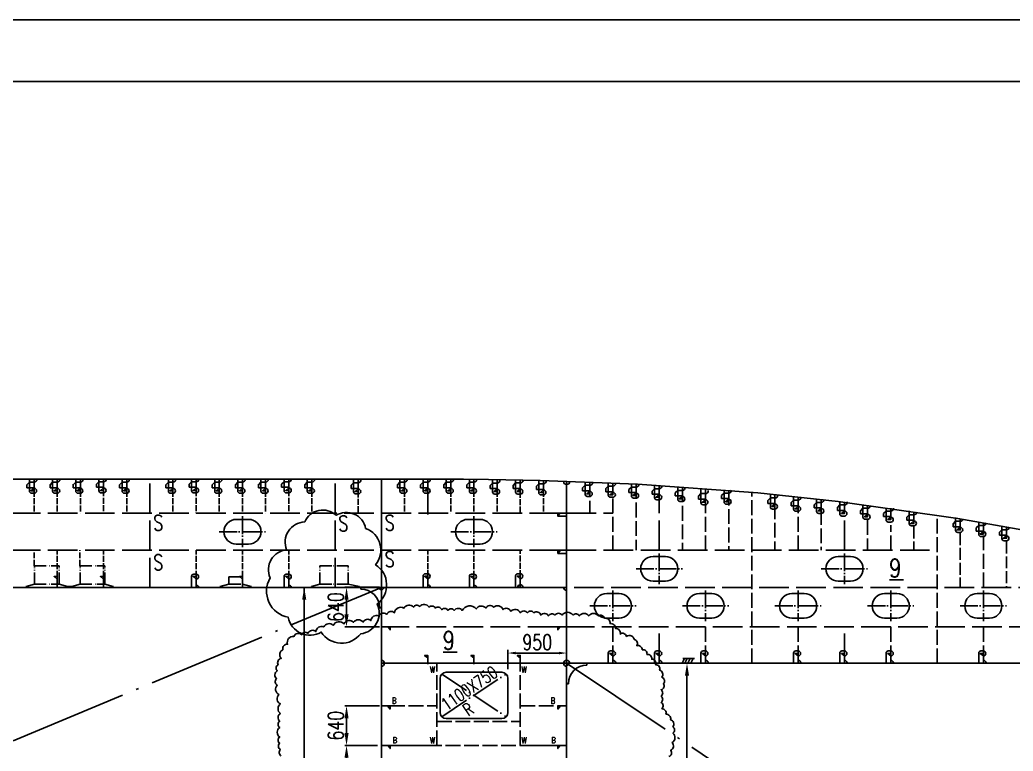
# Model space of a CAD drawing. Extents: x 373818 to 563892, y 592057 to 634257.
# Drawn here: x 517595 to 533682, y 622318 to 634157 of the extents above; entities that cross this region are included whole.
import ezdxf

# ---------------------------------------------------------------- set-up
doc = ezdxf.new("R2010")
doc.units = 0
doc.header["$LTSCALE"] = 40
doc.header["$MEASUREMENT"] = 0
for name, pattern in [('ACAD_ISO02W100', [15, 12, -3]), ('ACAD_ISO04W100', [30.5, 24, -3, 0.5, -3]), ('ACAD_ISO05W100', [34, 24, -3, 0.5, -3, 0.5, -3])]:
    doc.linetypes.add(name, pattern=pattern)
doc.layers.get('0').update_dxf_attribs({"linetype": 'CONTINUOUS'})
doc.layers.get('DEFPOINTS').update_dxf_attribs({"linetype": 'CONTINUOUS'})
for name, color, linetype in [('01CONTINUOUS', 2, 'CONTINUOUS'), ('BT_ENG', 7, 'CONTINUOUS'), ('C-CEN', 4, 'ACAD_ISO04W100'), ('C-CON', 4, 'CONTINUOUS'), ('C-DAS', 4, 'ACAD_ISO02W100'), ('MODIFY', 7, 'CONTINUOUS'), ('Y-CON', 2, 'CONTINUOUS'), ('Y-DAS', 2, 'ACAD_ISO02W100')]:
    doc.layers.add(name, color=color, linetype=linetype)
doc.styles.add('ROMANS', font='romans.shx', dxfattribs={"width": 0.75, "height": 250, "bigfont": 'hzdx.shx'})
doc.dimstyles.new('DM-100', dxfattribs={"dimscale": 0, "dimtxt": 250, "dimasz": 200, "dimexe": 30, "dimexo": 30, "dimgap": 50, "dimtad": 1, "dimdec": 0, "dimzin": 0, "dimdsep": 46, "dimtxsty": 'ROMANS', "dimcen": 0, "dimclrd": 1, "dimclre": 1, "dimclrt": 1, "dimadec": 0, "dimazin": 0, "dimtfac": 1, "dimtdec": 0, "dimtmove": 0, "dimatfit": 3, "dimfxl": 1, "dimtolj": 1, "dimtzin": 0, "dimarcsym": 0})
doc.dimstyles.new('DM-50', dxfattribs={"dimscale": 50, "dimtxt": 1, "dimasz": 2.5, "dimexe": 1, "dimexo": 1, "dimgap": 1, "dimtad": 1, "dimdec": 0, "dimdsep": 46, "dimtxsty": 'ROMANS', "dimblk1": 'CLOSEDBLANK', "dimblk2": 'CLOSEDBLANK', "dimcen": 0, "dimclrd": 1, "dimclre": 1, "dimclrt": 1, "dimadec": 0, "dimazin": 0, "dimtfac": 1, "dimtdec": 0, "dimtmove": 0, "dimatfit": 3, "dimldrblk": 'CLOSEDBLANK', "dimfxl": 1, "dimtolj": 1, "dimarcsym": 0})

# ---------------------------------------------------------------- blocks, each defined once
blk = doc.blocks.new('*D10')
at = {"color": 1, "linetype": 'ByBlock', "transparency": 16777216}
for p, q in [((527905, 624884), (528430, 624884)), ((528400, 624684), (528400, 617564)), ((527949, 617364), (528430, 617364))]:
    blk.add_line(p, q, dxfattribs=at)
for points in [[(528367, 624684), (528434, 624684), (528400, 624884)], [(528367, 617564), (528434, 617564), (528400, 617364)]]:
    blk.add_solid(points, dxfattribs=at)
at = {"layer": 'DEFPOINTS', "color": 0, "linetype": 'ByBlock', "transparency": 16777216}
for p in [(527875, 624884), (527919, 617364), (528400, 617364)]:
    blk.add_point(p, dxfattribs=at)
at = {"color": 1, "linetype": 'ByBlock', "transparency": 16777216, "insert": (528225, 621124), "char_height": 250, "attachment_point": 5, "rotation": 90, "style": 'ROMANS'}
blk.add_mtext('\\A1;7508', dxfattribs=at)
blk = doc.blocks.new('*D25')
at = {"color": 1, "linetype": 'ByBlock', "transparency": 16777216}
for p, q in [((523390, 623554), (522856, 623554)), ((522886, 617564), (522886, 623354)), ((523420, 617364), (522856, 617364))]:
    blk.add_line(p, q, dxfattribs=at)
for points in [[(522853, 623354), (522919, 623354), (522886, 623554)], [(522853, 617564), (522919, 617564), (522886, 617364)]]:
    blk.add_solid(points, dxfattribs=at)
at = {"layer": 'DEFPOINTS', "color": 0, "linetype": 'ByBlock', "transparency": 16777216}
for p in [(522886, 623554), (523420, 623554), (523450, 617364)]:
    blk.add_point(p, dxfattribs=at)
at = {"color": 1, "linetype": 'ByBlock', "transparency": 16777216, "insert": (522711, 620459), "char_height": 250, "attachment_point": 5, "rotation": 90, "style": 'ROMANS'}
blk.add_mtext('\\A1;10X619', dxfattribs=at)
blk = doc.blocks.new('A$C3512239F')
at = {"color": 7, "linetype": 'ACAD_ISO04W100', "ltscale": 0.3}
for p, q in [((375, 0), (375, 500)), ((0, 250), (750, 250))]:
    blk.add_line(p, q, dxfattribs=at)
at = {"color": 7, "linetype": 'Continuous'}
for p, q in [((475, 450), (275, 450)), ((275, 50), (475, 50))]:
    blk.add_line(p, q, dxfattribs=at)
for centre, start, end in [((275, 250), 90, 270), ((475, 250), 270, 90)]:
    blk.add_arc(centre, 200, start, end, dxfattribs=at)
blk = doc.blocks.new('*D53')
at = {"color": 1, "linetype": 'ByBlock', "transparency": 16777216}
for p, q in [((523420, 624194), (522856, 624194)), ((522886, 623754), (522886, 623994))]:
    blk.add_line(p, q, dxfattribs=at)
for points in [[(522853, 623994), (522919, 623994), (522886, 624194)], [(522853, 623754), (522919, 623754), (522886, 623554)]]:
    blk.add_solid(points, dxfattribs=at)
at = {"layer": 'DEFPOINTS', "color": 0, "linetype": 'ByBlock', "transparency": 16777216}
for p in [(522886, 624194), (523450, 624194), (523390, 623554)]:
    blk.add_point(p, dxfattribs=at)
at = {"color": 1, "linetype": 'ByBlock', "transparency": 16777216, "insert": (522711, 623874), "char_height": 250, "attachment_point": 5, "rotation": 90, "style": 'ROMANS'}
blk.add_mtext('\\A1;640', dxfattribs=at)
blk = doc.blocks.new('*D54')
at = {"color": 1, "linetype": 'ByBlock', "transparency": 16777216}
for p, q in [((523420, 626114), (522856, 626114)), ((522886, 625674), (522886, 625914)), ((523420, 625474), (522856, 625474))]:
    blk.add_line(p, q, dxfattribs=at)
for points in [[(522853, 625914), (522919, 625914), (522886, 626114)], [(522853, 625674), (522919, 625674), (522886, 625474)]]:
    blk.add_solid(points, dxfattribs=at)
at = {"layer": 'DEFPOINTS', "color": 0, "linetype": 'ByBlock', "transparency": 16777216}
for p in [(522886, 626114), (523450, 626114), (523450, 625474)]:
    blk.add_point(p, dxfattribs=at)
at = {"color": 1, "linetype": 'ByBlock', "transparency": 16777216, "insert": (522711, 625794), "char_height": 250, "attachment_point": 5, "rotation": 90, "style": 'ROMANS'}
blk.add_mtext('\\A1;640', dxfattribs=at)
blk = doc.blocks.new('A$C771200ED')
at = {"layer": 'C-CON', "linetype": 'ACAD_ISO05W100', "ltscale": 0.2}
for p, q in [((135, 350), (535, 350)), ((135, 50), (135, 350)), ((535, 50), (535, 350)), ((0, 12), (135, 50)), ((0, 12), (0, 0)), ((135, 50), (535, 50)), ((670, 12), (535, 50)), ((670, 12), (670, 0))]:
    blk.add_line(p, q, dxfattribs=at)
blk = doc.blocks.new('*D240')
at = {"color": 1, "linetype": 'ByBlock', "transparency": 16777216}
for p, q in [((525500, 624790), (525500, 625100)), ((526325, 625050), (525625, 625050)), ((526450, 624713), (526450, 625100))]:
    blk.add_line(p, q, dxfattribs=at)
for points in [[(525625, 625071), (525625, 625029), (525500, 625050)], [(526325, 625071), (526325, 625029), (526450, 625050)]]:
    blk.add_solid(points, dxfattribs=at)
at = {"layer": 'DEFPOINTS', "color": 0, "linetype": 'ByBlock', "transparency": 16777216}
for p in [(525500, 625050), (525500, 624740), (526450, 624663)]:
    blk.add_point(p, dxfattribs=at)
at = {"color": 1, "linetype": 'ByBlock', "transparency": 16777216, "insert": (525975, 625225), "char_height": 250, "attachment_point": 5, "style": 'ROMANS'}
blk.add_mtext('\\A1;950', dxfattribs=at)
blk = doc.blocks.new('_CLOSEDBLANK')
at = {"color": 0, "linetype": 'ByBlock'}
for p, q in [((-1, 0.17), (0, 0)), ((-1, 0.17), (-1, -0.17)), ((0, 0), (-1, -0.17))]:
    blk.add_line(p, q, dxfattribs=at)

msp = doc.modelspace()

# ---------------------------------------------------------------- linework, layer by layer
at = {"color": 2}
msp.add_line((447392.4, 633156.6), (562792.4, 633156.6), dxfattribs=at)
at = {"color": 7, "ltscale": 0.2}
for p, q in [((517750.3, 626671.7), (517710.3, 626631.7)), ((517710.3, 626582.2), (517710.3, 626631.7)), ((517750.3, 626527.7), (517750.3, 626719.9)), ((517825.3, 626671.7), (517750.3, 626671.7)), ((518125.3, 626671.7), (518085.3, 626631.7)), ((518085.3, 626582.2), (518085.3, 626631.7)), ((518125.3, 626527.7), (518125.3, 626719.9)), ((518200.3, 626671.7), (518125.3, 626671.7)), ((518500.3, 626671.7), (518460.3, 626631.7)), ((518460.3, 626589.6), (518460.3, 626639.2)), ((518460.3, 626582.2), (518460.3, 626631.7)), ((518500.3, 626527.7), (518500.3, 626719.9)), ((518575.3, 626671.7), (518500.3, 626671.7)), ((518875.3, 626678.5), (518835.3, 626638.5)), ((518835.3, 626588.9), (518835.3, 626638.5)), ((518875.3, 626534.5), (518875.3, 626712.7)), ((518950.3, 626678.5), (518875.3, 626678.5)), ((519250.3, 626671.7), (519210.3, 626631.7)), ((519210.3, 626582.2), (519210.3, 626631.7)), ((519250.3, 626527.7), (519250.3, 626719.9)), ((519325.3, 626671.7), (519250.3, 626671.7)), ((520000.3, 626671.7), (519960.3, 626631.7)), ((519960.3, 626582.2), (519960.3, 626631.7)), ((520000.3, 626527.7), (520000.3, 626719.9)), ((520075.3, 626671.7), (520000.3, 626671.7)), ((520375.3, 626678.5), (520335.3, 626638.5)), ((520335.3, 626588.9), (520335.3, 626638.5)), ((520375.3, 626534.5), (520375.3, 626712.7)), ((520450.3, 626678.5), (520375.3, 626678.5)), ((520750.3, 626671.7), (520710.3, 626631.7)), ((520710.3, 626582.2), (520710.3, 626631.7)), ((520750.3, 626527.7), (520750.3, 626719.9)), ((520825.3, 626671.7), (520750.3, 626671.7)), ((521125.3, 626671.7), (521085.3, 626631.7)), ((521085.3, 626582.2), (521085.3, 626631.7)), ((521125.3, 626527.7), (521125.3, 626719.9)), ((521200.3, 626671.7), (521125.3, 626671.7)), ((521500.3, 626671.7), (521460.3, 626631.7)), ((521460.3, 626589.6), (521460.3, 626639.2)), ((521460.3, 626582.2), (521460.3, 626631.7)), ((521500.3, 626527.7), (521500.3, 626719.9)), ((521575.3, 626671.7), (521500.3, 626671.7)), ((521875.3, 626678.5), (521835.3, 626638.5)), ((521835.3, 626588.9), (521835.3, 626638.5)), ((521875.3, 626534.5), (521875.3, 626712.7)), ((521950.3, 626678.5), (521875.3, 626678.5)), ((522250.3, 626671.7), (522210.3, 626631.7)), ((522210.3, 626582.2), (522210.3, 626631.7)), ((522250.3, 626527.7), (522250.3, 626719.9)), ((522325.3, 626671.7), (522250.3, 626671.7)), ((523000.3, 626661.7), (522960.3, 626621.7)), ((522960.3, 626572.2), (522960.3, 626621.7)), ((523000.3, 626517.7), (523000.3, 626709.9)), ((523075.3, 626661.7), (523000.3, 626661.7)), ((523750.3, 626671.7), (523710.3, 626631.7)), ((523750.3, 626671.7), (523710.3, 626631.7)), ((523710.3, 626582.2), (523710.3, 626631.7)), ((523710.3, 626582.2), (523710.3, 626631.7)), ((523750.3, 626527.7), (523750.3, 626719.9)), ((523750.3, 626527.7), (523750.3, 626719.9)), ((523825.3, 626671.7), (523750.3, 626671.7)), ((523825.3, 626671.7), (523750.3, 626671.7)), ((524125.3, 626671.7), (524085.3, 626631.7)), ((524125.3, 626671.7), (524085.3, 626631.7)), ((524085.3, 626582.2), (524085.3, 626631.7)), ((524085.3, 626582.2), (524085.3, 626631.7)), ((524125.3, 626527.7), (524125.3, 626719.9)), ((524125.3, 626527.7), (524125.3, 626719.9)), ((524200.3, 626671.7), (524125.3, 626671.7)), ((524200.3, 626671.7), (524125.3, 626671.7)), ((524500.3, 626671.7), (524460.3, 626631.7)), ((524500.3, 626671.7), (524460.3, 626631.7)), ((524460.3, 626582.2), (524460.3, 626631.7)), ((524460.3, 626582.2), (524460.3, 626631.7)), ((524500.3, 626527.7), (524500.3, 626719.9)), ((524500.3, 626527.7), (524500.3, 626719.9)), ((524575.3, 626671.7), (524500.3, 626671.7)), ((524575.3, 626671.7), (524500.3, 626671.7)), ((524875.3, 626671.7), (524835.3, 626631.7)), ((524835.3, 626582.2), (524835.3, 626631.7)), ((524875.3, 626527.7), (524875.3, 626719.9)), ((524950.3, 626671.7), (524875.3, 626671.7)), ((525250.3, 626658.4), (525210.3, 626618.4)), ((525210.3, 626568.8), (525210.3, 626618.4)), ((525250.3, 626514.4), (525250.3, 626706.5)), ((525325.3, 626658.4), (525250.3, 626658.4)), ((525625.3, 626659.1), (525585.3, 626619.1)), ((525585.3, 626569.5), (525585.3, 626619.1)), ((525625.3, 626515), (525625.3, 626693.3)), ((525700.3, 626659.1), (525625.3, 626659.1)), ((526000.3, 626645.7), (525960.3, 626605.7)), ((525960.3, 626556.2), (525960.3, 626605.7)), ((526000.3, 626501.4), (526000.3, 626693.6)), ((526075.3, 626645.7), (526000.3, 626645.7)), ((526750.3, 626621.6), (526710.3, 626581.6)), ((526750.3, 626477.6), (526750.3, 626669.8)), ((526825.3, 626621.6), (526750.3, 626621.6)), ((527125.3, 626607.4), (527085.3, 626567.4)), ((527125.3, 626463.4), (527125.3, 626655.5)), ((527200.3, 626607.4), (527125.3, 626607.4)), ((527500.3, 626593.1), (527460.3, 626553.1)), ((527500.3, 626449.1), (527500.3, 626641.2)), ((527575.3, 626593.1), (527500.3, 626593.1)), ((527875.3, 626423), (527875.3, 626615.2)), ((517825.3, 626582.2), (517710.3, 626582.2)), ((518200.3, 626582.2), (518085.3, 626582.2)), ((518575.3, 626582.2), (518460.3, 626582.2)), ((518950.3, 626588.9), (518835.3, 626588.9)), ((519325.3, 626582.2), (519210.3, 626582.2)), ((520075.3, 626582.2), (519960.3, 626582.2)), ((520450.3, 626588.9), (520335.3, 626588.9)), ((520825.3, 626582.2), (520710.3, 626582.2)), ((521200.3, 626582.2), (521085.3, 626582.2)), ((521575.3, 626582.2), (521460.3, 626582.2)), ((521950.3, 626588.9), (521835.3, 626588.9)), ((522325.3, 626582.2), (522210.3, 626582.2)), ((523075.3, 626572.2), (522960.3, 626572.2)), ((523825.3, 626582.2), (523710.3, 626582.2)), ((523825.3, 626582.2), (523710.3, 626582.2)), ((524200.3, 626582.2), (524085.3, 626582.2)), ((524200.3, 626582.2), (524085.3, 626582.2)), ((524575.3, 626582.2), (524460.3, 626582.2)), ((524575.3, 626582.2), (524460.3, 626582.2)), ((524950.3, 626582.2), (524835.3, 626582.2)), ((525325.3, 626568.8), (525210.3, 626568.8)), ((525700.3, 626569.5), (525585.3, 626569.5)), ((526075.3, 626556.2), (525960.3, 626556.2)), ((526710.3, 626532.1), (526710.3, 626581.6)), ((526825.3, 626532.1), (526710.3, 626532.1)), ((527085.3, 626517.8), (527085.3, 626567.4)), ((527200.3, 626517.8), (527085.3, 626517.8)), ((527460.3, 626503.5), (527460.3, 626553.1)), ((527575.3, 626503.5), (527460.3, 626503.5)), ((527875.3, 626567), (527835.3, 626527)), ((527835.3, 626477.5), (527835.3, 626527)), ((527950.3, 626477.5), (527835.3, 626477.5)), ((527950.3, 626567), (527875.3, 626567)), ((528250.3, 626540.1), (528210.3, 626500.1)), ((528210.3, 626450.6), (528210.3, 626500.1)), ((528325.3, 626450.6), (528210.3, 626450.6)), ((528250.3, 626396.1), (528250.3, 626588.3)), ((528325.3, 626540.1), (528250.3, 626540.1)), ((528625.3, 626486.8), (528585.3, 626446.8)), ((528585.3, 626397.2), (528585.3, 626446.8)), ((528625.3, 626342.8), (528625.3, 626566.7)), ((528700.3, 626486.8), (528625.3, 626486.8)), ((529000.3, 626495.3), (528960.3, 626455.3)), ((528960.3, 626405.8), (528960.3, 626455.3)), ((529000.3, 626351.3), (529000.3, 626543.5)), ((529075.3, 626495.3), (529000.3, 626495.3)), ((529750.3, 626272.6), (529750.3, 626464.8)), ((528700.3, 626397.2), (528585.3, 626397.2)), ((529075.3, 626405.8), (528960.3, 626405.8)), ((529750.3, 626416.6), (529710.3, 626376.6)), ((529710.3, 626327.1), (529710.3, 626376.6)), ((529825.3, 626327.1), (529710.3, 626327.1)), ((529825.3, 626416.6), (529750.3, 626416.6)), ((530125.3, 626381.1), (530085.3, 626341.1)), ((530085.3, 626291.6), (530085.3, 626341.1)), ((530200.3, 626291.6), (530085.3, 626291.6)), ((530125.3, 626237.1), (530125.3, 626429.3)), ((530200.3, 626381.1), (530125.3, 626381.1)), ((530500.3, 626345.5), (530460.3, 626305.5)), ((530460.3, 626255.9), (530460.3, 626305.5)), ((530500.3, 626201.5), (530500.3, 626393.6)), ((530575.3, 626345.5), (530500.3, 626345.5)), ((530875.3, 626303.6), (530835.3, 626263.6)), ((530875.3, 626159.6), (530875.3, 626351.8)), ((530950.3, 626303.6), (530875.3, 626303.6)), ((531250.3, 626106.6), (531250.3, 626310.2)), ((530575.3, 626255.9), (530460.3, 626255.9)), ((530835.3, 626214.1), (530835.3, 626263.6)), ((530950.3, 626214.1), (530835.3, 626214.1)), ((531250.3, 626250.7), (531210.3, 626210.7)), ((531210.3, 626161.1), (531210.3, 626210.7)), ((531325.3, 626161.1), (531210.3, 626161.1)), ((531325.3, 626250.7), (531250.3, 626250.7)), ((531625.3, 626204.9), (531585.3, 626164.9)), ((531585.3, 626115.3), (531585.3, 626164.9)), ((531700.3, 626115.3), (531585.3, 626115.3)), ((531625.3, 626060.9), (531625.3, 626253)), ((531700.3, 626204.9), (531625.3, 626204.9)), ((532000.3, 626144.8), (531960.3, 626104.8)), ((532000.3, 626000.7), (532000.3, 626205.8)), ((532075.3, 626144.8), (532000.3, 626144.8)), ((531960.3, 626055.2), (531960.3, 626104.8)), ((532075.3, 626055.2), (531960.3, 626055.2)), ((532750.3, 626038.8), (532710.3, 625998.8)), ((532710.3, 625949.3), (532710.3, 625998.8)), ((532825.3, 625949.3), (532710.3, 625949.3)), ((532750.3, 625894.8), (532750.3, 626099.9)), ((532825.3, 626038.8), (532750.3, 626038.8)), ((533125.3, 625971.5), (533085.3, 625931.5)), ((533125.3, 625827.4), (533125.3, 626032.5)), ((533200.3, 625971.5), (533125.3, 625971.5)), ((533500.3, 625758.5), (533500.3, 625963.6)), ((533085.3, 625881.9), (533085.3, 625931.5)), ((533200.3, 625881.9), (533085.3, 625881.9)), ((533500.3, 625902.5), (533460.3, 625862.5)), ((533460.3, 625813), (533460.3, 625862.5)), ((533575.3, 625813), (533460.3, 625813)), ((533575.3, 625902.5), (533500.3, 625902.5)), ((520375.3, 625148.1), (520375.3, 624969.9)), ((521875.3, 625148.1), (521875.3, 624969.9)), ((524125.3, 625154.9), (524125.3, 624976.7)), ((524125.3, 625154.9), (524125.3, 624976.7)), ((524875.3, 625148.1), (524875.3, 624969.9)), ((525625.3, 625154.9), (525625.3, 624976.7)), ((527125.3, 623904.9), (527125.3, 623739.9)), ((527875.3, 623904.9), (527875.3, 623739.9)), ((528625.3, 623904.9), (528625.3, 623739.9)), ((530125.3, 623904.9), (530125.3, 623739.9)), ((530875.3, 623904.9), (530875.3, 623739.9)), ((531625.3, 623904.9), (531625.3, 623739.9)), ((533125.3, 623904.9), (533125.3, 623739.9))]:
    msp.add_line(p, q, dxfattribs=at)
for p, q in [((517825.3, 626492.7), (517785.3, 626492.7)), ((518200.3, 626492.7), (518160.3, 626492.7)), ((518575.3, 626492.7), (518535.3, 626492.7)), ((518950.3, 626499.5), (518910.3, 626499.5)), ((519325.3, 626492.7), (519285.3, 626492.7)), ((520075.3, 626492.7), (520035.3, 626492.7)), ((520450.3, 626499.5), (520410.3, 626499.5)), ((520825.3, 626492.7), (520785.3, 626492.7)), ((521200.3, 626492.7), (521160.3, 626492.7)), ((521575.3, 626492.7), (521535.3, 626492.7)), ((521950.3, 626499.5), (521910.3, 626499.5)), ((522325.3, 626492.7), (522285.3, 626492.7)), ((523075.3, 626482.7), (523035.3, 626482.7)), ((523825.3, 626492.7), (523785.3, 626492.7)), ((523825.3, 626492.7), (523785.3, 626492.7)), ((524200.3, 626492.7), (524160.3, 626492.7)), ((524200.3, 626492.7), (524160.3, 626492.7)), ((524575.3, 626492.7), (524535.3, 626492.7)), ((524575.3, 626492.7), (524535.3, 626492.7)), ((524950.3, 626492.7), (524910.3, 626492.7)), ((525325.3, 626479.4), (525285.3, 626479.4)), ((525700.3, 626480), (525660.3, 626480)), ((526075.3, 626466.4), (526035.3, 626466.4)), ((526825.3, 626442.6), (526785.3, 626442.6)), ((527200.3, 626428.4), (527160.3, 626428.4)), ((527575.3, 626414.1), (527535.3, 626414.1)), ((527950.3, 626388), (527910.3, 626388)), ((528325.3, 626361.1), (528285.3, 626361.1)), ((528700.3, 626307.8), (528660.3, 626307.8)), ((529075.3, 626316.3), (529035.3, 626316.3)), ((526310.3, 626119.9), (526450.3, 626119.9)), ((529825.3, 626237.6), (529785.3, 626237.6)), ((530200.3, 626202.1), (530160.3, 626202.1)), ((530575.3, 626166.5), (530535.3, 626166.5)), ((530950.3, 626124.6), (530910.3, 626124.6)), ((531325.3, 626071.6), (531285.3, 626071.6)), ((531700.3, 626025.9), (531660.3, 626025.9)), ((532075.3, 625965.7), (532035.3, 625965.7)), ((532825.3, 625859.8), (532785.3, 625859.8)), ((533200.3, 625792.4), (533160.3, 625792.4)), ((533575.3, 625723.5), (533535.3, 625723.5)), ((526310.3, 625519.9), (526450.3, 625519.9)), ((520450.3, 625183.1), (520410.3, 625183.1)), ((521950.3, 625183.1), (521910.3, 625183.1)), ((524200.3, 625189.9), (524160.3, 625189.9)), ((524200.3, 625189.9), (524160.3, 625189.9)), ((524950.3, 625183.1), (524910.3, 625183.1)), ((525700.3, 625189.9), (525660.3, 625189.9)), ((531679.8, 625094), (531909.3, 625094)), ((518365.3, 624981.9), (518435.3, 624981.9)), ((522200.3, 607469.9), (522200.3, 624969.9)), ((523120.3, 624939.9), (523120.3, 624969.9)), ((523420.3, 624639.9), (523450.3, 624639.9)), ((524448.6, 623922.6), (524678.1, 623922.6)), ((527200.3, 623939.9), (527160.3, 623939.9)), ((527950.3, 623939.9), (527910.3, 623939.9)), ((528700.3, 623939.9), (528660.3, 623939.9)), ((530200.3, 623939.9), (530160.3, 623939.9)), ((530950.3, 623939.9), (530910.3, 623939.9)), ((531700.3, 623939.9), (531660.3, 623939.9)), ((533200.3, 623939.9), (533160.3, 623939.9)), ((526780.3, 623709.9), (526780.3, 623739.9)), ((528290.6, 623739.9), (528513.7, 623739.9)), ((528361.6, 623815.3), (528324.2, 623739.9)), ((528335, 623815.3), (528520.5, 623815.3)), ((528404.9, 623815.3), (528367.5, 623739.9)), ((528451.5, 623815.3), (528414.1, 623739.9)), ((528499.4, 623815.3), (528462, 623739.9)), ((524500.3, 623595.9), (525400.3, 623595.9)), ((524400.3, 622945.9), (524400.3, 623495.9)), ((525500.3, 622945.9), (525500.3, 623495.9)), ((526480.3, 623409.9), (526450.3, 623409.9)), ((524500.3, 622845.9), (525400.3, 622845.9))]:
    msp.add_line(p, q)
for centre, start, end in [((517825.3, 626716.7), 270, 4.02245), ((518200.3, 626716.7), 270, 4.02245), ((518575.3, 626716.7), 270, 4.02245), ((518950.3, 626723.5), 270, 355.40118), ((519325.3, 626716.7), 270, 4.02245), ((520075.3, 626716.7), 270, 4.02245), ((520450.3, 626723.5), 270, 355.40118), ((520825.3, 626716.7), 270, 4.02245), ((521200.3, 626716.7), 270, 4.02245), ((521575.3, 626716.7), 270, 4.02245), ((521950.3, 626723.5), 270, 355.40118), ((522325.3, 626716.7), 270, 4.02245), ((523075.3, 626706.7), 270, 4.02245), ((523825.3, 626716.7), 270, 4.02245), ((523825.3, 626716.7), 270, 4.02245), ((524200.3, 626716.7), 270, 4.02245), ((524200.3, 626716.7), 270, 4.02245), ((524575.3, 626716.7), 270, 4.02245), ((524575.3, 626716.7), 270, 4.02245), ((524950.3, 626716.7), 270, 4.02245), ((525325.3, 626703.4), 270, 4.02245), ((525700.3, 626704.1), 270, 352.6628), ((526075.3, 626690.4), 270, 4.02245), ((526825.3, 626666.6), 270, 4.02245), ((527200.3, 626652.4), 270, 4.02245), ((527575.3, 626638.1), 270, 4.02245), ((527950.3, 626612), 270, 4.02245), ((528325.3, 626585.1), 270, 4.02245), ((528700.3, 626531.8), 270, 4.02245), ((529075.3, 626540.3), 270, 4.02245), ((529825.3, 626461.6), 270, 4.02245), ((530200.3, 626426.1), 270, 4.02245), ((530575.3, 626390.5), 270, 4.02245), ((530950.3, 626348.6), 270, 4.02245), ((531325.3, 626295.6), 270, 355.34759), ((531700.3, 626249.9), 270, 4.02245), ((532075.3, 626189.7), 270, 354.14569), ((532825.3, 626083.8), 270, 354.14569), ((533200.3, 626016.4), 270, 354.14569), ((533575.3, 625947.5), 270, 354.14569), ((520450.3, 624959.1), 13.8726, 90), ((521950.3, 624959.1), 13.8726, 90), ((524200.3, 624965.9), 360, 90), ((524950.3, 624959.1), 13.8726, 90), ((525700.3, 624965.9), 90, 180), ((525700.3, 624959.1), 90, 166.1274), ((525700.3, 624965.9), 5.10621, 90), ((527200.3, 623743), 4.65241, 90), ((527950.3, 623743), 4.65241, 90), ((528700.3, 623743), 4.65241, 90), ((530200.3, 623743), 4.65241, 90), ((530950.3, 623743), 4.65241, 90), ((531700.3, 623743), 4.65241, 90), ((533200.3, 623743), 4.65241, 90)]:
    msp.add_arc(centre, 45, start, end, dxfattribs=at)
for centre, radius, start, end in [((517785.3, 626527.7), 35, 180, 270), ((517825.3, 626532.7), 40, 270, 90), ((518160.3, 626527.7), 35, 180, 270), ((518200.3, 626532.7), 40, 270, 90), ((518535.3, 626527.7), 35, 180, 270), ((518575.3, 626532.7), 40, 270, 90), ((518910.3, 626534.5), 35, 180, 270), ((518950.3, 626539.5), 40, 270, 90), ((519285.3, 626527.7), 35, 180, 270), ((519325.3, 626532.7), 40, 270, 90), ((520035.3, 626527.7), 35, 180, 270), ((520075.3, 626532.7), 40, 270, 90), ((520410.3, 626534.5), 35, 180, 270), ((520450.3, 626539.5), 40, 270, 90), ((520785.3, 626527.7), 35, 180, 270), ((520825.3, 626532.7), 40, 270, 90), ((521160.3, 626527.7), 35, 180, 270), ((521200.3, 626532.7), 40, 270, 90), ((521535.3, 626527.7), 35, 180, 270), ((521575.3, 626532.7), 40, 270, 90), ((521910.3, 626534.5), 35, 180, 270), ((521950.3, 626539.5), 40, 270, 90), ((522285.3, 626527.7), 35, 180, 270), ((522325.3, 626532.7), 40, 270, 90), ((523035.3, 626517.7), 35, 180, 270), ((523075.3, 626522.7), 40, 270, 90), ((523785.3, 626527.7), 35, 180, 270), ((523785.3, 626527.7), 35, 180, 270), ((523825.3, 626532.7), 40, 270, 90), ((523825.3, 626532.7), 40, 270, 90), ((524160.3, 626527.7), 35, 180, 270), ((524160.3, 626527.7), 35, 180, 270), ((524200.3, 626532.7), 40, 270, 90), ((524200.3, 626532.7), 40, 270, 90), ((524535.3, 626527.7), 35, 180, 270), ((524535.3, 626527.7), 35, 180, 270), ((524575.3, 626532.7), 40, 270, 90), ((524575.3, 626532.7), 40, 270, 90), ((524910.3, 626527.7), 35, 180, 270), ((524950.3, 626532.7), 40, 270, 90), ((525285.3, 626514.4), 35, 180, 270), ((525325.3, 626519.4), 40, 270, 90), ((525660.3, 626515), 35, 180, 270), ((525700.3, 626520), 40, 270, 90), ((526035.3, 626501.4), 35, 180, 270), ((526075.3, 626506.4), 40, 270, 90), ((526785.3, 626477.6), 35, 180, 270), ((526825.3, 626482.6), 40, 270, 90), ((527160.3, 626463.4), 35, 180, 270), ((527200.3, 626468.4), 40, 270, 90), ((527535.3, 626449.1), 35, 180, 270), ((527575.3, 626454.1), 40, 270, 90), ((527950.3, 626428), 40, 270, 90), ((528325.3, 626401.1), 40, 270, 90), ((527910.3, 626423), 35, 180, 270), ((528285.3, 626396.1), 35, 180, 270), ((528660.3, 626342.8), 35, 180, 270), ((528700.3, 626347.8), 40, 270, 90), ((529035.3, 626351.3), 35, 180, 270), ((529075.3, 626356.3), 40, 270, 90), ((529785.3, 626272.6), 35, 180, 270), ((529825.3, 626277.6), 40, 270, 90), ((530200.3, 626242.1), 40, 270, 90), ((530160.3, 626237.1), 35, 180, 270), ((530535.3, 626201.5), 35, 180, 270), ((530575.3, 626206.5), 40, 270, 90), ((530910.3, 626159.6), 35, 180, 270), ((530950.3, 626164.6), 40, 270, 90), ((531325.3, 626111.6), 40, 270, 90), ((531285.3, 626106.6), 35, 180, 270), ((531660.3, 626060.9), 35, 180, 270), ((531700.3, 626065.9), 40, 270, 90), ((532035.3, 626000.7), 35, 180, 270), ((532075.3, 626005.7), 40, 270, 90), ((532785.3, 625894.8), 35, 180, 270), ((532825.3, 625899.8), 40, 270, 90), ((533160.3, 625827.4), 35, 180, 270), ((533200.3, 625832.4), 40, 270, 90), ((533575.3, 625763.5), 40, 270, 90), ((533535.3, 625758.5), 35, 180, 270), ((520410.3, 625148.1), 35, 90, 180), ((520450.3, 625143.1), 40, 270, 90), ((521910.3, 625148.1), 35, 90, 180), ((521950.3, 625143.1), 40, 270, 90), ((524160.3, 625154.9), 35, 90, 180), ((524160.3, 625154.9), 35, 90, 180), ((524200.3, 625149.9), 40, 270, 90), ((524200.3, 625149.9), 40, 270, 90), ((524910.3, 625148.1), 35, 90, 180), ((524950.3, 625143.1), 40, 270, 90), ((525660.3, 625154.9), 35, 90, 180), ((525700.3, 625149.9), 40, 270, 90), ((523120.3, 624639.9), 300, 0, 90), ((527160.3, 623904.9), 35, 90, 180), ((527200.3, 623899.9), 40, 270, 90), ((527910.3, 623904.9), 35, 90, 180), ((527950.3, 623899.9), 40, 270, 90), ((528660.3, 623904.9), 35, 90, 180), ((528700.3, 623899.9), 40, 270, 90), ((530160.3, 623904.9), 35, 90, 180), ((530200.3, 623899.9), 40, 270, 90), ((530910.3, 623904.9), 35, 90, 180), ((530950.3, 623899.9), 40, 270, 90), ((531660.3, 623904.9), 35, 90, 180), ((531700.3, 623899.9), 40, 270, 90), ((533160.3, 623904.9), 35, 90, 180), ((533200.3, 623899.9), 40, 270, 90), ((523450.3, 623739.9), 50, 270, 90), ((526450.3, 623739.9), 50, 360, 270), ((526450.3, 623739.9), 35, 270, 360), ((526780.3, 623409.9), 300, 90, 180), ((524500.3, 623495.9), 100, 90, 180), ((525400.3, 623495.9), 100, 0, 90), ((524500.3, 622945.9), 100, 180, 270), ((525400.3, 622945.9), 100, 270, 0)]:
    msp.add_arc(centre, radius, start, end)
at = {"color": 1, "linetype": 'ByBlock'}
msp.add_solid([(522167, 624769.9), (522233.7, 624769.9), (522200.3, 624969.9)], dxfattribs=at)
at = {"layer": '01CONTINUOUS'}
for p, q in [((455541.2, 626719.9), (524571.7, 626719.9)), ((526450.3, 605769.8), (526450.3, 626684.1)), ((523450.3, 605719.9), (523450.3, 625119.9)), ((450690.3, 624969.9), (526450.3, 624969.9)), ((451450.3, 624969.9), (526450.3, 624969.9)), ((526450.3, 623739.9), (523450.3, 623739.9)), ((539200.3, 623739.9), (526450.3, 623739.9)), ((523590.3, 622409.9), (523850.3, 622409.9)), ((523590.3, 622409.9), (524198.8, 622409.9)), ((526310.3, 622409.9), (525700.3, 622409.9))]:
    msp.add_line(p, q, dxfattribs=at)
msp.add_lwpolyline([(476450.3, 626719.9), (515850.3, 626719.9), (517850.3, 626719.9), (521100.3, 626719.9), (522983.4, 626719.9), (524350.3, 626719.9), (524553.2, 626719.9), (524570.9, 626719.9), (524780.5, 626719.4), (525187.7, 626716.3), (526024.6, 626700.3), (527600.3, 626640.3), (529546.3, 626500.7), (530850.3, 626360.8), (532788.3, 626083.3), (534100.3, 625854.1)], dxfattribs=at)
at = {"layer": 'BT_ENG'}
msp.add_line((444892.4, 634156.6), (563792.4, 634156.6), dxfattribs=at)
at = {"layer": 'C-CEN', "ltscale": 2}
for p, q in [((481450.3, 607469.9), (523450.3, 624969.9)), ((526450.3, 623739.9), (545200.3, 611179.9))]:
    msp.add_line(p, q, dxfattribs=at)
at = {"layer": 'C-CEN', "ltscale": 0.5}
for p, q in [((524429.6, 622875.2), (525471, 623566.6)), ((524429.6, 623566.6), (525471, 622875.2))]:
    msp.add_line(p, q, dxfattribs=at)
at = {"layer": 'C-CON', "linetype": 'ACAD_ISO05W100', "ltscale": 0.2}
for p, q in [((522455.3, 625019.9), (522455.3, 625319.9)), ((522455.3, 625019.9), (522455.3, 625319.9)), ((522455.3, 625319.9), (522910.3, 625319.9)), ((522910.3, 625019.9), (522910.3, 625319.9)), ((522910.3, 625019.9), (522910.3, 625319.9)), ((520979.5, 625019.9), (520839.5, 624981.9)), ((520979.5, 625139.9), (521199.5, 625139.9)), ((520979.5, 625019.9), (520979.5, 625139.9)), ((520979.5, 625019.9), (521199.5, 625019.9)), ((521199.5, 625019.9), (521199.5, 625139.9)), ((521199.5, 625019.9), (521339.5, 624981.9)), ((522455.3, 625019.9), (522320.3, 624981.9)), ((522455.3, 625019.9), (522320.3, 624981.9)), ((522455.3, 625019.9), (522910.3, 625019.9)), ((522910.3, 625019.9), (523100.3, 624981.9)), ((520839.5, 624981.9), (520839.5, 624969.9)), ((521339.5, 624981.9), (521339.5, 624969.9)), ((522320.3, 624981.9), (522320.3, 624969.9)), ((522320.3, 624981.9), (522320.3, 624969.9)), ((523100.3, 624981.9), (523100.3, 624969.9)), ((523100.3, 624981.9), (523100.3, 624969.9))]:
    msp.add_line(p, q, dxfattribs=at)
at = {"layer": 'C-CON'}
for centre, start, end in [((526450.3, 626684.1), 183.0374, 356.32835), ((523450.3, 624984.9), 197.4576, 342.5424), ((526450.3, 624969.9), 180, 270)]:
    msp.add_arc(centre, 50, start, end, dxfattribs=at)
at = {"layer": 'C-DAS'}
for p, q in [((451450.3, 626169.9), (527200.3, 626169.9)), ((451450.3, 625569.9), (532450.3, 625569.9)), ((535450.3, 624969.9), (529450.3, 624969.9)), ((537700.3, 624329.9), (523450.3, 624329.9))]:
    msp.add_line(p, q, dxfattribs=at)
at = {"layer": 'C-DAS', "ltscale": 0.5}
for p, q in [((524350.3, 622409.9), (524350.3, 623727.9)), ((525700.3, 622409.9), (525700.3, 623727.9)), ((523590.3, 623049.9), (524350.3, 623049.9)), ((525700.3, 623049.9), (526450.3, 623049.9)), ((524350.3, 622795.9), (525700.3, 622795.9)), ((523590.3, 622409.9), (526450.3, 622409.9))]:
    msp.add_line(p, q, dxfattribs=at)
at = {"layer": 'MODIFY', "color": 1, "linetype": 'Continuous'}
msp.add_lwpolyline([(522209.2, 626029.1, 0.5205671), (521916, 625576.4, 0.5205671), (521649.4, 625123.7, 0.5205671), (521942.7, 624484.7, 0.5205671), (522475.8, 624245, 0.5205671), (523115.5, 624218.4, 0.5205671), (523382.1, 624697.7, 0.5205671), (523355.4, 625336.8, 0.5205671), (523195.5, 625922.6, 0.5205671), (522715.7, 626135.6, 0.5205671), (522209.2, 626029.1)], format="xyb", close=True, dxfattribs=at)
msp.add_lwpolyline([(521828.7, 622241.4, -0.5205671), (521816, 622343.2, -0.5205671), (521803.3, 622445.1, -0.5205671), (521803.3, 622546.9, -0.5205671), (521803.3, 622699.6, -0.5205671), (521803.3, 622801.4, -0.5205671), (521816, 622928.7, -0.5205671), (521816, 623081.5, -0.5205671), (521790.5, 623234.2, -0.5205671), (521765.1, 623387, -0.5205671), (521752.3, 623488.8, -0.5205671), (521765.1, 623616.1, -0.5205671), (521777.8, 623717.9, -0.5205671), (521828.7, 623819.7, -0.5205671), (521854.2, 623959.7, -0.5205671), (521930.6, 624048.8, -0.5205671), (522032.5, 624176.1, -0.5205671), (522159.9, 624201.6, -0.5205671), (522261.8, 624227, -0.5205671), (522389.2, 624252.5, -0.5205671), (522516.6, 624328.9, -0.5205671), (522669.4, 624354.3, -0.5205671), (522847.8, 624379.8, -0.5205671), (523000.6, 624405.2, -0.5205671), (523153.5, 624405.2, -0.5205671), (523280.9, 624430.7, -0.5205671), (523408.3, 624507.1, -0.5205671), (523535.6, 624532.5, -0.5205671), (523663, 624558, -0.5205671), (523815.9, 624634.3, -0.5205671), (523968.7, 624647.1, -0.5205671), (524070.6, 624659.8, -0.5205671), (524223.5, 624647.1, -0.5205671), (524325.4, 624634.3, -0.5205671), (524427.3, 624608.9, -0.5205671), (524529.2, 624596.2, -0.5205671), (524631.1, 624596.2, -0.5205671), (524758.5, 624596.2, -0.5205671), (524987.8, 624621.6, -0.5205671), (525140.6, 624634.3, -0.5205671), (525268, 624647.1, -0.5205671), (525420.9, 624608.9, -0.5205671), (525548.2, 624583.4, -0.5205671), (525701.1, 624558, -0.5205671), (525815.7, 624558, -0.5205671), (525917.6, 624558, -0.5205671), (526032.3, 624519.8, -0.5205671), (526159.7, 624507.1, -0.5205671), (526261.6, 624519.8, -0.5205671), (526376.2, 624519.8, -0.5205671), (526554.5, 624519.8, -0.5205671), (526656.4, 624507.1, -0.5205671), (526809.3, 624507.1, -0.5205671), (526962.2, 624507.1, -0.5205671), (527064.1, 624468.9, -0.5205671), (527153.2, 624379.8, -0.5205671), (527242.4, 624303.4, -0.5205671), (527318.8, 624214.3, -0.5205671), (527420.7, 624176.1, -0.5205671), (527548.1, 624125.2, -0.5205671), (527586.3, 624023.4, -0.5205671), (527675.5, 623959.7, -0.5205671), (527751.9, 623883.4, -0.5205671), (527828.3, 623807, -0.5205671), (527892, 623717.9, -0.5205671), (527955.7, 623628.8, -0.5205671), (527993.9, 623514.2, -0.5205671), (528019.4, 623412.4, -0.5205671), (527981.2, 623310.6, -0.5205671), (527981.2, 623208.8, -0.5205671), (527981.2, 623106.9, -0.5205671), (527993.9, 623005.1, -0.5205671), (528057.6, 622916, -0.5205671), (528134, 622826.9, -0.5205671), (528172.3, 622712.4, -0.5205671), (528172.3, 622610.5, -0.5205671), (528159.5, 622457.8, -0.5205671), (528134, 622330.5, -0.5205671), (528108.6, 622228.7, -0.5205671)], format="xyb", dxfattribs=at)
at = {"layer": 'Y-CON'}
for p, q in [((517825.3, 626532.7), (517825.3, 626719.9)), ((518200.3, 626532.7), (518200.3, 626719.9)), ((518575.3, 626532.7), (518575.3, 626719.9)), ((518950.3, 626539.5), (518950.3, 626719.5)), ((519325.3, 626532.7), (519325.3, 626719.9)), ((520075.3, 626532.7), (520075.3, 626719.9)), ((520450.3, 626539.5), (520450.3, 626719.5)), ((520825.3, 626532.7), (520825.3, 626719.9)), ((521200.3, 626532.7), (521200.3, 626719.9)), ((521575.3, 626532.7), (521575.3, 626719.9)), ((521950.3, 626539.5), (521950.3, 626719.5)), ((522325.3, 626532.7), (522325.3, 626719.9)), ((523075.3, 626522.7), (523075.3, 626709.9)), ((523450.3, 625134.9), (523450.3, 626709.9)), ((523825.3, 626532.7), (523825.3, 626719.9)), ((523825.3, 626532.7), (523825.3, 626719.9)), ((524200.3, 626532.7), (524200.3, 626719.9)), ((524200.3, 626532.7), (524200.3, 626719.9)), ((524575.3, 626532.7), (524575.3, 626719.9)), ((524575.3, 626532.7), (524575.3, 626719.9)), ((524950.3, 626532.7), (524950.3, 626719.9)), ((525325.3, 626519.4), (525325.3, 626706.5)), ((525700.3, 626520), (525700.3, 626700)), ((526075.3, 626506.4), (526075.3, 626693.6)), ((526825.3, 626482.6), (526825.3, 626669.8)), ((527200.3, 626468.4), (527200.3, 626655.5)), ((527575.3, 626454.1), (527575.3, 626641.2)), ((527950.3, 626428), (527950.3, 626615.2)), ((528325.3, 626401.1), (528325.3, 626588.3)), ((528700.3, 626347.8), (528700.3, 626534.9)), ((529075.3, 626356.3), (529075.3, 626543.5)), ((529825.3, 626277.6), (529825.3, 626464.8)), ((530200.3, 626242.1), (530200.3, 626429.3)), ((530575.3, 626206.5), (530575.3, 626393.6)), ((530950.3, 626164.6), (530950.3, 626351.8)), ((531325.3, 626111.6), (531325.3, 626298.8)), ((531700.3, 626065.9), (531700.3, 626253)), ((532075.3, 626005.7), (532075.3, 626192.9)), ((532825.3, 625899.8), (532825.3, 626087)), ((533200.3, 625832.4), (533200.3, 626019.6)), ((533575.3, 625763.5), (533575.3, 625950.7)), ((524200.3, 625149.9), (524200.3, 624969.9)), ((524200.3, 625149.9), (524200.3, 624969.9)), ((525700.3, 625149.9), (525700.3, 624969.9)), ((518200.3, 625143.1), (518200.3, 624969.9)), ((518950.3, 625143.1), (518950.3, 624969.9)), ((520450.3, 625143.1), (520450.3, 624969.9)), ((521200.3, 625143.1), (521200.3, 624969.9)), ((521950.3, 625143.1), (521950.3, 624969.9)), ((524200.3, 625143.1), (524200.3, 624969.9)), ((524950.3, 625143.1), (524950.3, 624969.9)), ((527200.3, 623899.9), (527200.3, 623739.9)), ((527950.3, 623899.9), (527950.3, 623739.9)), ((528700.3, 623899.9), (528700.3, 623739.9)), ((530200.3, 623899.9), (530200.3, 623739.9)), ((530950.3, 623899.9), (530950.3, 623739.9)), ((531700.3, 623899.9), (531700.3, 623739.9)), ((533200.3, 623899.9), (533200.3, 623739.9))]:
    msp.add_line(p, q, dxfattribs=at)
for points in [[(517825.3, 626712.7), (517825.3, 626532.7), (517775.3, 626532.7), (517825.3, 626572.7)], [(518200.3, 626712.7), (518200.3, 626532.7), (518150.3, 626532.7), (518200.3, 626572.7)], [(518575.3, 626712.7), (518575.3, 626532.7), (518525.3, 626532.7), (518575.3, 626572.7)], [(518950.3, 626719.5), (518950.3, 626539.5), (518900.3, 626539.5), (518950.3, 626579.5)], [(519325.3, 626712.7), (519325.3, 626532.7), (519275.3, 626532.7), (519325.3, 626572.7)], [(520075.3, 626712.7), (520075.3, 626532.7), (520025.3, 626532.7), (520075.3, 626572.7)], [(520450.3, 626719.5), (520450.3, 626539.5), (520400.3, 626539.5), (520450.3, 626579.5)], [(520825.3, 626712.7), (520825.3, 626532.7), (520775.3, 626532.7), (520825.3, 626572.7)], [(521200.3, 626712.7), (521200.3, 626532.7), (521150.3, 626532.7), (521200.3, 626572.7)], [(521575.3, 626712.7), (521575.3, 626532.7), (521525.3, 626532.7), (521575.3, 626572.7)], [(521950.3, 626719.5), (521950.3, 626539.5), (521900.3, 626539.5), (521950.3, 626579.5)], [(522325.3, 626712.7), (522325.3, 626532.7), (522275.3, 626532.7), (522325.3, 626572.7)], [(523075.3, 626702.7), (523075.3, 626522.7), (523025.3, 626522.7), (523075.3, 626562.7)], [(523825.3, 626712.7), (523825.3, 626532.7), (523775.3, 626532.7), (523825.3, 626572.7)], [(523825.3, 626712.7), (523825.3, 626532.7), (523775.3, 626532.7), (523825.3, 626572.7)], [(524200.3, 626712.7), (524200.3, 626532.7), (524150.3, 626532.7), (524200.3, 626572.7)], [(524200.3, 626712.7), (524200.3, 626532.7), (524150.3, 626532.7), (524200.3, 626572.7)], [(524575.3, 626712.7), (524575.3, 626532.7), (524525.3, 626532.7), (524575.3, 626572.7)], [(524575.3, 626712.7), (524575.3, 626532.7), (524525.3, 626532.7), (524575.3, 626572.7)], [(524950.3, 626712.7), (524950.3, 626532.7), (524900.3, 626532.7), (524950.3, 626572.7)], [(525325.3, 626699.4), (525325.3, 626519.4), (525275.3, 626519.4), (525325.3, 626559.4)], [(525700.3, 626700), (525700.3, 626520), (525650.3, 626520), (525700.3, 626560)], [(526075.3, 626686.4), (526075.3, 626506.4), (526025.3, 626506.4), (526075.3, 626546.4)], [(526825.3, 626662.6), (526825.3, 626482.6), (526775.3, 626482.6), (526825.3, 626522.6)], [(527200.3, 626648.4), (527200.3, 626468.4), (527150.3, 626468.4), (527200.3, 626508.4)], [(527575.3, 626634.1), (527575.3, 626454.1), (527525.3, 626454.1), (527575.3, 626494.1)], [(527950.3, 626608), (527950.3, 626428), (527900.3, 626428), (527950.3, 626468)], [(528325.3, 626581.1), (528325.3, 626401.1), (528275.3, 626401.1), (528325.3, 626441.1)], [(528700.3, 626527.8), (528700.3, 626347.8), (528650.3, 626347.8), (528700.3, 626387.8)], [(529075.3, 626536.3), (529075.3, 626356.3), (529025.3, 626356.3), (529075.3, 626396.3)], [(529825.3, 626457.6), (529825.3, 626277.6), (529775.3, 626277.6), (529825.3, 626317.6)], [(530200.3, 626422.1), (530200.3, 626242.1), (530150.3, 626242.1), (530200.3, 626282.1)], [(530575.3, 626386.5), (530575.3, 626206.5), (530525.3, 626206.5), (530575.3, 626246.5)], [(530950.3, 626344.6), (530950.3, 626164.6), (530900.3, 626164.6), (530950.3, 626204.6)], [(531325.3, 626291.6), (531325.3, 626111.6), (531275.3, 626111.6), (531325.3, 626151.6)], [(526450.3, 626169.9), (526310.3, 626169.9), (526310.3, 626119.9), (526350.3, 626169.9)], [(531700.3, 626245.9), (531700.3, 626065.9), (531650.3, 626065.9), (531700.3, 626105.9)], [(532075.3, 626185.7), (532075.3, 626005.7), (532025.3, 626005.7), (532075.3, 626045.7)], [(532825.3, 626079.8), (532825.3, 625899.8), (532775.3, 625899.8), (532825.3, 625939.8)], [(533200.3, 626012.4), (533200.3, 625832.4), (533150.3, 625832.4), (533200.3, 625872.4)], [(533575.3, 625943.5), (533575.3, 625763.5), (533525.3, 625763.5), (533575.3, 625803.5)], [(526450.3, 625569.9), (526310.3, 625569.9), (526310.3, 625519.9), (526350.3, 625569.9)], [(524200.3, 624969.9), (524200.3, 625149.9), (524150.3, 625149.9), (524200.3, 625109.9)], [(524200.3, 624969.9), (524200.3, 625149.9), (524150.3, 625149.9), (524200.3, 625109.9)], [(525700.3, 624969.9), (525700.3, 625149.9), (525650.3, 625149.9), (525700.3, 625109.9)], [(518200.3, 624969.9), (518200.3, 625143.1), (518150.3, 625143.1), (518200.3, 625103.1)], [(518950.3, 624969.9), (518950.3, 625143.1), (518900.3, 625143.1), (518950.3, 625103.1)], [(520450.3, 624969.9), (520450.3, 625143.1), (520400.3, 625143.1), (520450.3, 625103.1)], [(521200.3, 624969.9), (521200.3, 625143.1), (521150.3, 625143.1), (521200.3, 625103.1)], [(521950.3, 624969.9), (521950.3, 625143.1), (521900.3, 625143.1), (521950.3, 625103.1)], [(524950.3, 624969.9), (524950.3, 625143.1), (524900.3, 625143.1), (524950.3, 625103.1)], [(523450.3, 624329.9), (523590.3, 624329.9), (523590.3, 624279.9), (523550.3, 624329.9)], [(526450.3, 624329.9), (526310.3, 624329.9), (526310.3, 624279.9), (526350.3, 624329.9)], [(524200.3, 623727.9), (524200.3, 623867.9), (524150.3, 623867.9), (524200.3, 623827.9)], [(524950.3, 623727.9), (524950.3, 623867.9), (524900.3, 623867.9), (524950.3, 623827.9)], [(525700.3, 623727.9), (525700.3, 623867.9), (525650.3, 623867.9), (525700.3, 623827.9)], [(527200.3, 623747), (527200.3, 623899.9), (527150.3, 623899.9), (527200.3, 623859.9)], [(527950.3, 623747), (527950.3, 623899.9), (527900.3, 623899.9), (527950.3, 623859.9)], [(528700.3, 623747), (528700.3, 623899.9), (528650.3, 623899.9), (528700.3, 623859.9)], [(530200.3, 623747), (530200.3, 623899.9), (530150.3, 623899.9), (530200.3, 623859.9)], [(530950.3, 623747), (530950.3, 623899.9), (530900.3, 623899.9), (530950.3, 623859.9)], [(531700.3, 623747), (531700.3, 623899.9), (531650.3, 623899.9), (531700.3, 623859.9)], [(533200.3, 623747), (533200.3, 623899.9), (533150.3, 623899.9), (533200.3, 623859.9)], [(523450.3, 623049.9), (523590.3, 623049.9), (523590.3, 622999.9), (523550.3, 623049.9)], [(523450.3, 623049.9), (523590.3, 623049.9), (523590.3, 622999.9), (523550.3, 623049.9)], [(526450.3, 623049.9), (526310.3, 623049.9), (526310.3, 622999.9), (526350.3, 623049.9)], [(523450.3, 622409.9), (523590.3, 622409.9), (523590.3, 622359.9), (523550.3, 622409.9)], [(523450.3, 622409.9), (523590.3, 622409.9), (523590.3, 622359.9), (523550.3, 622409.9)], [(526450.3, 622409.9), (526310.3, 622409.9), (526310.3, 622359.9), (526350.3, 622409.9)]]:
    msp.add_lwpolyline(points, dxfattribs=at)
at = {"layer": 'Y-DAS'}
for p, q in [((519700.3, 624969.9), (519700.3, 626719.9)), ((522700.3, 624969.9), (522700.3, 626719.9)), ((527950.3, 625569.9), (527950.3, 626615.2)), ((530950.3, 625569.9), (530950.3, 626138)), ((529450.3, 624969.9), (526450.3, 624969.9)), ((527950.3, 623739.9), (527950.3, 624329.9)), ((530950.3, 623739.9), (530950.3, 624329.9))]:
    msp.add_line(p, q, dxfattribs=at)
at = {"layer": 'Y-DAS', "ltscale": 0.5}
for p, q in [((523450.3, 624969.9), (523450.3, 626718.4)), ((526825.3, 626669.8), (526825.3, 626169.9)), ((527200.3, 625569.9), (527200.3, 626655.5)), ((527575.3, 626641.2), (527575.3, 625569.9)), ((528325.3, 626588.3), (528325.3, 625569.9)), ((528700.3, 625569.9), (528700.3, 626561.4)), ((529075.3, 626536.3), (529075.3, 625569.9)), ((529450.3, 623739.9), (529450.3, 626500.6)), ((529825.3, 626314.4), (529825.3, 625569.9)), ((530200.3, 625569.9), (530200.3, 626285.8)), ((530575.3, 626223.1), (530575.3, 625569.9)), ((532450.3, 623739.9), (532450.3, 626139.9)), ((531325.3, 626058.8), (531325.3, 625569.9)), ((531700.3, 625569.9), (531700.3, 625976.1)), ((533200.3, 624969.9), (533200.3, 626019.6)), ((527200.3, 624329.9), (527200.3, 623739.9)), ((528700.3, 624329.9), (528700.3, 623739.9)), ((528700.3, 624329.9), (528700.3, 623739.9)), ((530200.3, 624329.9), (530200.3, 623739.9)), ((531700.3, 624329.9), (531700.3, 623739.9)), ((533200.3, 624329.9), (533200.3, 623739.9))]:
    msp.add_line(p, q, dxfattribs=at)
at = {"layer": 'Y-DAS', "ltscale": 0.2}
for p, q in [((524200.3, 626719.9), (524200.3, 626170)), ((517825.3, 626532.7), (517825.3, 626169.9)), ((518200.3, 626532.7), (518200.3, 626169.9)), ((518575.3, 626532.7), (518575.3, 626169.9)), ((518950.3, 626539.5), (518950.3, 626168.3)), ((519325.3, 626532.7), (519325.3, 626169.9)), ((519700.3, 626539.5), (519700.3, 626168.3)), ((520075.3, 626532.7), (520075.3, 626169.9)), ((520450.3, 626539.5), (520450.3, 626168.3)), ((520825.3, 626532.7), (520825.3, 626169.9)), ((521200.3, 626532.7), (521200.3, 626169.9)), ((521575.3, 626532.7), (521575.3, 626169.9)), ((521950.3, 626539.5), (521950.3, 626168.3)), ((522325.3, 626532.7), (522325.3, 626169.9)), ((523075.3, 626522.7), (523075.3, 626159.9)), ((523825.3, 626532.7), (523825.3, 626169.9)), ((523825.3, 626532.7), (523825.3, 626169.9)), ((524200.3, 626521.8), (524200.3, 626151.7)), ((524575.3, 626532.7), (524575.3, 626169.9)), ((524575.3, 626532.7), (524575.3, 626169.9)), ((524950.3, 626532.7), (524950.3, 626169.9)), ((525325.3, 626532.7), (525325.3, 626182.6)), ((525700.3, 626517), (525700.3, 626169.9)), ((526075.3, 626532.4), (526075.3, 626169.9)), ((517828.6, 625319.9), (517828.6, 625569.9)), ((518200.3, 625143.1), (518200.3, 625569.9)), ((518568.6, 625319.9), (518568.6, 625569.9)), ((518950.3, 625143.1), (518950.3, 625569.9)), ((520450.3, 625143.1), (520450.3, 625569.9)), ((521200.3, 625143.1), (521200.3, 625569.9)), ((521950.3, 625143.1), (521950.3, 625569.9)), ((524200.3, 625143.1), (524200.3, 625569.9)), ((524950.3, 625143.1), (524950.3, 625569.9)), ((525700.3, 625149.9), (525700.3, 625569.9)), ((524200.3, 625149.9), (524200.3, 625271.1)), ((524200.3, 625149.9), (524200.3, 625271.1))]:
    msp.add_line(p, q, dxfattribs=at)
at = {"layer": 'Y-DAS', "ltscale": 0.4}
for p, q in [((532075.3, 626192.9), (532075.3, 625569.9)), ((532825.3, 626087), (532825.3, 624969.9)), ((533575.3, 625950.7), (533575.3, 624969.9))]:
    msp.add_line(p, q, dxfattribs=at)

# ---------------------------------------------------------------- block references
at = {"rotation": 359.9999999999911}
for p in [(517695.3, 624969.9), (518435.3, 624969.9)]:
    msp.add_blockref('A$C771200ED', p, dxfattribs=at)
at = {"layer": 'C-CON', "xscale": -1, "rotation": 180}
for p in [(520825.3, 626119.9), (524575.3, 626119.9), (527575.3, 625519.9), (530575.3, 625519.9), (526825.3, 624919.9), (528325.3, 624919.9), (529825.3, 624919.9), (531325.3, 624919.9), (532825.3, 624919.9)]:
    msp.add_blockref('A$C3512239F', p, dxfattribs=at)

# ---------------------------------------------------------------- texts
at = {"color": 7, "style": 'ROMANS', "width": 0.75}
for s, height, p in [('9', 300, (531675.7, 625132.9)), ('9', 300, (524444.6, 623961.5)), ('W', 100, (524236.1, 623587.8)), ('W', 100, (525720.2, 623587.8)), ('B', 100, (523621.2, 623085.6)), ('B', 100, (526192.3, 623085.6)), ('B', 100, (523631.5, 622445.6)), ('W', 100, (524236.1, 622441.8)), ('W', 100, (525720.2, 622441.8)), ('B', 100, (526202.6, 622445.6))]:
    msp.add_text(s, height=height, dxfattribs=at).set_placement(p)
at = {"char_height": 250, "width": 4189.533, "attachment_point": 7, "style": 'ROMANS'}
for insert in [(519756, 625889.8), (522756, 625879.8), (523506, 625889.8), (519756, 625249.6), (523506, 625299.5)]:
    msp.add_mtext('S', dxfattribs=dict(at, insert=insert))
at = {"char_height": 200, "attachment_point": 5, "rotation": 34.19403, "style": 'ROMANS'}
for s, insert in [('1100X750', (524874.3, 623336.6)), ('R', (524857.5, 622995.5))]:
    msp.add_mtext(s, dxfattribs=dict(at, insert=insert))

# ---------------------------------------------------------------- dimensions: what is measured, and where the dimension line sits
for base, p1, p2, override, picture, middle in [((522885.9, 624969.9), (523450.3, 624329.9), (523450.3, 624969.9), {"dimscale": 1, "dimtmove": 1}, '*D54', (522710.9, 624649.9)), ((522885.9, 623049.9), (523390.3, 622409.9), (523450.3, 623049.9), {"dimscale": 1, "dimse1": 1, "dimtmove": 1}, '*D53', (522710.9, 622729.9))]:
    dim = msp.add_linear_dim(base=base, p1=p1, p2=p2, angle=90, dimstyle='DM-100', override=override)
    dim.commit()
    dim.dimension.update_dxf_attribs({"geometry": picture, "text_midpoint": middle, "insert": (0, -1143.8)})
dim = msp.add_linear_dim(base=(525500.3, 623906), p1=(526450.3, 623519.5), p2=(525500.3, 623595.9), dimstyle='DM-50')
dim.commit()
dim.dimension.update_dxf_attribs({"geometry": '*D240', "text_midpoint": (525975.3, 624081), "insert": (0, -1143.8)})
at = {"layer": 'C-CON'}
for base, p1, p2, text, picture, middle in [((528400.5, 616219.9), (527875.3, 623739.9), (527919.4, 616219.9), '7508', '*D10', (528225.5, 619979.9)), ((522885.9, 622409.9), (523450.3, 616219.9), (523420.3, 622409.9), '10X619', '*D25', (522710.9, 619314.9))]:
    dim = msp.add_linear_dim(base=base, p1=p1, p2=p2, angle=90, text=text, dimstyle='DM-100', override={"dimscale": 1, "dimtmove": 1}, dxfattribs=at)
    dim.commit()
    dim.dimension.update_dxf_attribs({"geometry": picture, "text_midpoint": middle, "insert": (0, -1143.8)})

doc.saveas('drawing.dxf')
